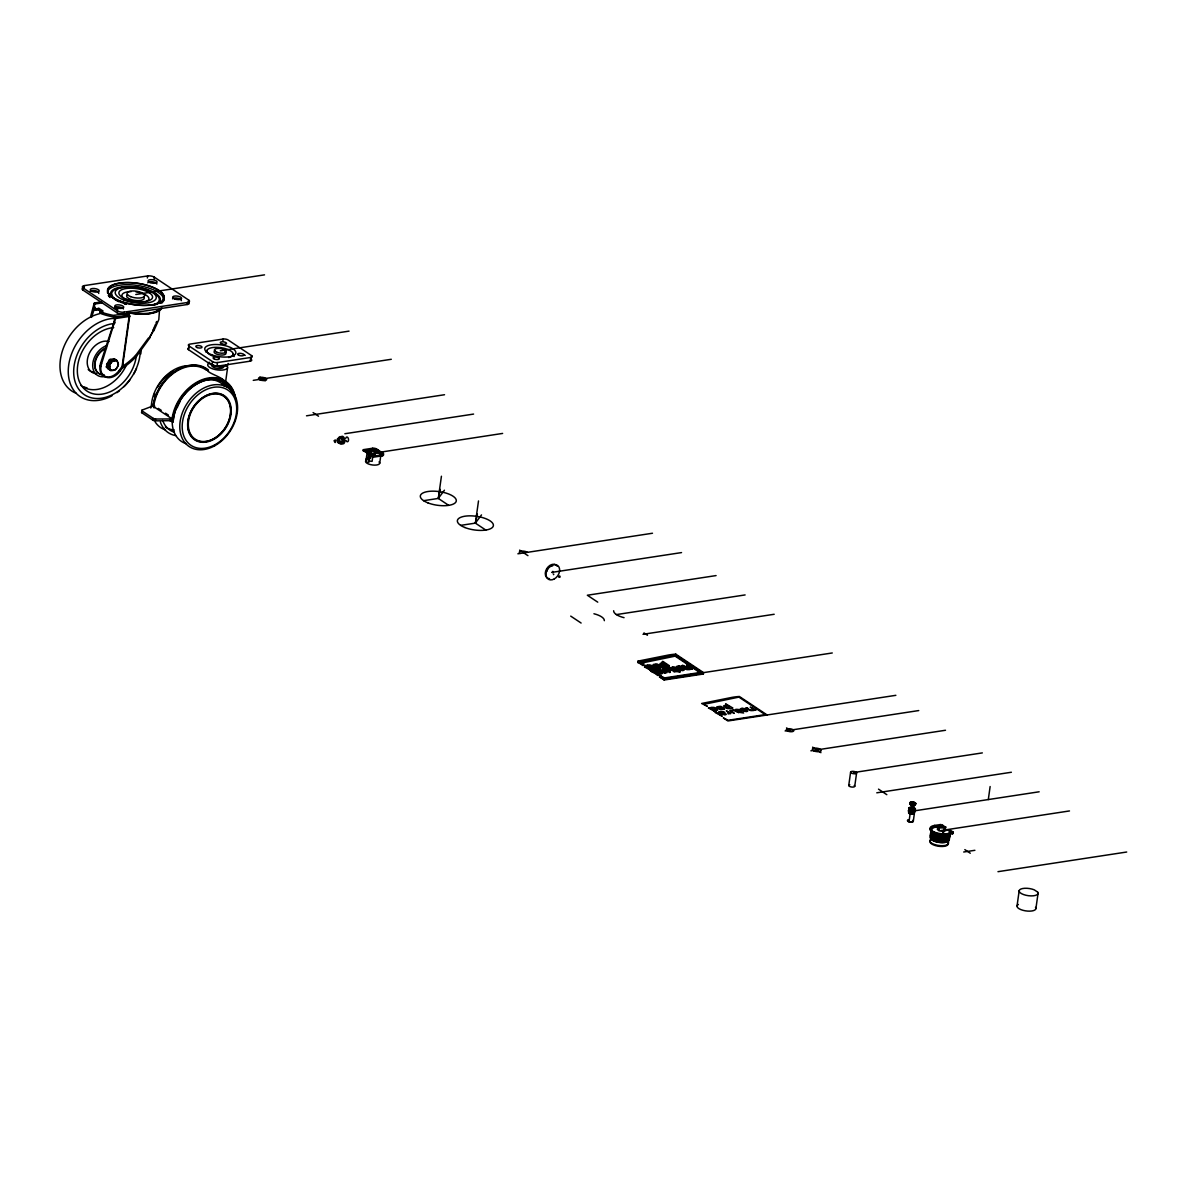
<?xml version="1.0" encoding="UTF-8"?>
<svg xmlns="http://www.w3.org/2000/svg" width="1186" height="1186" viewBox="0 0 1186 1186"><rect width="100%" height="100%" fill="white"/><g stroke="black" fill="none" stroke-linecap="round" stroke-linejoin="round"><path stroke-width="1.5" d="M222.479 382.47L225.147 383.582L224.658 381.24M665.613 672.195C661.328 673.574 670.268 669.052 662.707 668.474L662.514 669.853L665.479 671.884M225.444 383.078L227.579 367.764M939.015 830.808L938.808 828.139L945.761 827.087L944.871 828.258L943.537 827.368A9.681 3.677 8 0 0 931.381 828.688A9.681 3.677 8 0 0 939.534 834.114A9.681 3.677 8 0 0 950.357 831.92L949.022 831.03L953.159 833.55L946.991 834.736A10.867 4.121 8 0 1 931.959 831.935A10.867 4.121 8 0 1 934.538 826.449L934.687 825.397L940.869 824.537L945.761 827.087M944.471 831.697L944.871 828.258M913.472 804.301A3.469 1.987 81.3 0 1 912.953 804.256L913.902 805.279A2.891 1.097 8 0 0 914.777 805.146L913.976 803.826L915.325 803.975A2.891 1.097 8 0 0 914.702 803.574L913.353 803.426A3.484 2.52 -56.3 0 0 914.702 802.507A2.713 1.023 8 0 0 911.782 801.958M222.894 340.664L223.116 339.048A3.617 1.379 8 0 1 228.127 339.982L251.625 355.637L251.106 359.328A3.617 1.379 8 0 1 250.246 361.152L216.994 366.237A3.617 1.379 8 0 1 211.983 365.303L188.47 349.648L188.989 345.956A3.617 1.379 8 0 1 189.864 344.118L223.116 339.048M82.946 290.081L83.228 288.05A4.848 1.838 8 0 1 84.384 285.604L147.642 275.938A4.848 1.838 8 0 1 154.343 277.183L188.648 300.043L188.352 302.074A4.848 1.838 8 0 1 187.21 304.52L123.952 314.186A4.848 1.838 8 0 1 117.251 312.926L82.946 290.081A4.848 1.838 8 0 1 83.761 287.709M84.147 287.264L84.384 285.604M90.581 316.736L93.961 304.12A2.505 1.438 81.3 0 1 94.48 302.89L94.376 303.557A2.224 0.845 8 0 1 94.747 304.268A30.599 11.608 8 0 0 95.295 310.05L98.942 309.961L102.5 312.289M94.747 304.268L94.954 302.756M91.544 317.374L94.346 308.79L94.376 303.557M95.295 310.05L95.503 308.523A30.599 11.608 8 0 1 94.865 302.904L101.403 301.911M96.14 310.272L96.362 308.731L98.883 308.39L102.722 310.762L102.367 312.57L100.054 312.926M98.394 309.917L98.601 308.39M99.164 310.065L99.372 308.538M115.605 318.53L129.615 316.395L122.366 368.045L120.068 371.174A13.906 10.096 -56.3 0 1 105.806 377.118A13.906 10.096 -56.3 0 1 101.581 363.717L115.605 318.53A2.505 1.438 81.3 0 0 115.487 316.884L115.398 317.551A2.224 0.845 8 0 0 113.886 317.018A30.599 11.608 8 0 1 100.113 313.267L100.336 311.384L102.678 311.029M99.965 365.94L100.929 366.533M113.886 317.018L114.093 315.506M114.078 321.94L114.76 317.136L129.348 314.898L122.099 366.459L119.119 370.536A13.906 10.096 -56.3 0 1 104.857 376.481A13.906 10.096 -56.3 0 1 100.632 363.079L114.078 321.94L115.042 322.577M117.251 312.926L117.533 310.895L83.228 288.05M123.952 314.186L124.233 312.14L187.492 302.489A4.848 1.838 8 0 0 188.648 300.043M147.361 277.984L147.642 275.938M154.106 278.843L154.343 277.183M208.484 370.921A38.678 28.079 -56.3 0 0 175.795 370.966A38.678 28.079 -56.3 0 0 153.142 405.864L142.127 410.074L141.86 411.927A2.016 0.771 8 0 0 141.875 412.802L153.142 420.318A2.016 0.771 8 0 0 155.307 420.867L173.26 420.63M141.875 412.802L142.142 410.964A2.016 0.771 8 0 1 142.127 410.074M150.77 408.043L151.022 406.19M153.543 407.613L153.795 405.775A37.878 27.5 -56.3 0 1 174.831 372.33A37.878 27.5 -56.3 0 1 206.364 370.195M154.373 407.776L154.625 405.923M153.142 420.318L153.409 418.465L142.142 410.964M155.307 420.867L155.559 419.029L172.741 418.925A38.678 28.079 -56.3 0 1 202.257 380.543A38.678 28.079 -56.3 0 1 234.62 395.027M170.369 421.089L170.621 419.251M187.21 304.52L187.492 302.489M173.141 420.674L173.393 418.821A37.878 27.5 -56.3 0 1 202.228 381.269A37.878 27.5 -56.3 0 1 233.939 395.309M173.304 420.378L173.541 418.525A37.27 27.056 -56.3 0 1 200.879 381.981A37.27 27.056 -56.3 0 1 232.5 393.455M211.983 365.303L212.502 361.611L188.989 345.956M216.994 366.237L217.512 362.545L250.765 357.46A3.617 1.379 8 0 0 251.625 355.637M250.246 361.152L250.765 357.46M369.395 458.641L366.222 459.13L367.082 453.008L363.212 450.695L363.361 449.657L372.626 448.234A2.861 1.082 8 0 1 376.57 448.975L383.122 453.334L382.974 454.386A2.861 1.082 8 0 1 382.292 455.824L373.027 457.247L369.483 454.875L368.95 460.939L372.107 461.354L373.116 454.194L375.132 453.882L374.05 453.156M366.756 453.067L366.904 452.014L363.361 449.657M368.876 451.718L367.868 458.878L367.2 458.092L370.314 458.508L371.322 451.347L368.194 450.917L368.876 451.718L366.904 452.014M369.217 457.781L370.225 450.621M363.212 450.695L372.478 449.286L372.626 448.234M373.027 457.247L373.175 456.195L369.632 453.838L373.116 454.194M375.339 454.238L375.843 450.65L369.558 451.614L372.285 453.423L502.627 433.424M382.974 454.386L376.436 450.028L376.57 448.975M379.698 463.296L380.988 454.119A7.146 2.713 8 0 0 370.788 450.25A7.146 2.713 8 0 0 369.958 454.89A7.146 2.713 8 0 0 380.988 454.119M382.292 455.824L382.441 454.787A2.861 1.082 8 0 0 383.122 453.334M448.708 505.355L438.301 498.431L441.429 476.238M485.786 530.053L475.378 523.13L478.507 500.937M643.524 665.346L639.951 662.959L640.144 661.58L643.716 663.952L643.524 665.346L637.86 662.514L638.053 661.121L668.533 655.013A44.253 16.797 8 0 1 675.783 654.138L703.565 672.625L703.357 674.019L664.13 680.008L659.52 676.939L659.712 675.546L664.664 677.903L701.623 672.269L701.43 673.648L664.471 679.296L659.52 676.939M642.382 665.524L642.575 664.13L638.053 661.121M651.692 670.787L649.75 669.497L649.958 668.118L651.885 669.393L651.692 670.787L644.561 666.977L644.769 665.583L646.162 665.598A4.27 1.616 8 0 1 647.66 665.153M650.328 666.502A3.84 1.453 8 0 0 647.541 666.576A4.27 1.616 8 0 0 645.97 666.977L645.896 665.42M645.97 666.977L646.162 665.598M650.551 670.965L650.743 669.571L644.769 665.583M654.983 671.291A2.817 1.067 8 0 0 655.576 672.254L658.571 673.93L658.467 675.308L651.351 671.498L651.544 670.105L658.66 673.915L660.913 673.915A7.22 2.743 8 0 0 661.788 673.767L662.87 673.114L661.299 672.818L661.491 671.424L662.648 671.261L661.981 672.373A7.22 2.743 8 0 1 661.106 672.521L655.784 670.861A2.817 1.067 8 0 1 655.191 669.897M658.467 675.308L652.493 671.32L652.685 669.927M657.34 675.471L657.533 674.093L651.544 670.105M661.417 672.922L658.378 673.114L661.017 671.988A2.075 0.786 8 0 0 661.002 671.498L660.81 671.32A3.336 1.26 8 0 0 660.335 671.009L659.149 670.802A11.593 4.403 8 0 0 658.126 671.068L657.578 672.655L656.362 671.75L656.985 671.187A4.121 1.571 8 0 1 657.533 671.098C662.055 671.676 655.917 672.418 661.21 670.609A2.075 0.786 8 0 0 661.195 670.12L661.002 669.942A3.336 1.26 8 0 0 660.528 669.63L657.088 669.26A4.966 1.883 8 0 0 655.057 669.853M660.661 676.761L660.854 675.368M662.87 661.417L669.304 665.687L669.112 667.081L662.678 662.811L662.47 661.477M663.167 663.137L663.389 661.744M662.455 672.64L662.648 671.261M662.233 661.921L664.175 663.211L663.982 664.59A2.535 0.964 8 0 0 661.328 664.412L660.083 664.797A2.609 0.993 8 0 0 659.831 665.124L663.093 667.436A2.683 1.008 8 0 0 664.427 667.644L666.235 667.555A4.433 1.675 8 0 0 667.718 667.081L669.112 667.081M664.101 672.729L666.799 672.729A2.609 0.993 8 0 0 667.021 672.269L663.641 669.69L663.834 668.296L662.707 668.474M664.13 680.008L664.323 678.614L659.712 675.546M664.901 673.248L664.293 671.335M664.471 679.296L664.664 677.903M667.718 667.081L667.911 665.702A4.433 1.675 8 0 1 666.428 666.161L664.279 666.235A2.654 1.008 8 0 1 663.285 666.043L660.024 663.745A2.609 0.993 8 0 1 660.276 663.404L661.521 663.033A2.535 0.964 8 0 1 664.175 663.211M667.955 667.244L667.911 665.702M670.283 672.418L666.235 668.474A2.446 0.934 8 0 1 666.443 668.059L669.808 667.54A2.446 0.934 8 0 1 670.98 667.762L675.294 670.312L675.101 671.691L671.143 669.986A2.268 0.86 8 0 0 669.927 669.497L667.481 669.838A2.268 0.86 8 0 0 667.896 670.475L670.327 672.091M672.047 667.066L677.073 669.586L676.88 670.965L671.854 668.459C672.521 664.13 679.044 669.838 680.067 670.653L679.875 672.032L676.079 671.454M672.492 668.889L672.684 667.496M701.43 673.648L675.145 656.154L675.338 654.761L644.991 661.017A45.765 17.375 8 0 1 640.144 661.58M703.357 674.019L675.59 655.517L675.783 654.138M673.959 671.869L674.167 670.475L671.335 668.593A2.268 0.86 8 0 0 670.12 668.103L670.12 668.103M676.198 671.528L676.153 669.986M677.443 671.335L677.636 669.957L676.391 670.134M679.178 668L677.932 667.021L678.585 666.532A4.121 1.571 8 0 1 679.133 666.443L681.209 666.873L680.556 667.54A11.593 4.403 8 0 0 679.534 667.807L678.985 669.378L677.74 668.415L678.392 667.926A4.121 1.571 8 0 1 678.941 667.822C683.403 668.37 677.428 669.156 682.617 667.333A2.075 0.786 8 0 0 682.602 666.843L682.513 666.754A3.336 1.26 8 0 0 681.935 666.354L678.496 665.983M682.232 665.494L686.516 668.029A2.446 0.934 8 0 0 687.687 668.252L689.659 668.178A4.092 1.557 8 0 0 691.038 667.762L692.431 667.762L692.239 669.141L690.845 669.156A4.092 1.557 8 0 1 689.466 669.571L687.495 669.645A2.446 0.934 8 0 1 686.323 669.423L682.039 666.873L682.232 665.494L687.287 667.659L689.852 667.377L686.62 664.827L686.427 666.206L689.496 668.281M680.141 669.541L682.647 670.016L682.914 668.163L684.055 667.985L683.403 669.112A7.22 2.743 8 0 1 682.513 669.26L677.191 667.599A2.817 1.067 8 0 1 676.598 666.621M676.405 668.014A2.817 1.067 8 0 0 676.998 668.978L682.321 670.639A7.22 2.743 8 0 0 683.21 670.49L684.278 669.942L684.055 667.985M692.239 669.141L687.569 666.028L687.761 664.649L686.62 664.827M690.845 669.156L691.038 667.762M691.097 669.319L691.29 667.94M848.746 785.443L850.614 772.13M854.735 786.318L856.603 772.99A3.024 1.142 8 0 0 852.289 771.36A3.024 1.142 8 0 0 851.933 773.316A3.024 1.142 8 0 0 856.603 772.99M909.099 821.053L910.448 811.446M913.294 803.782L913.946 804.019A2.713 1.023 8 0 1 911.026 803.574A3.484 2.52 -56.3 0 0 912.182 804.108L911.693 803.411A3.484 2.001 81.3 0 1 910.907 802.092A2.713 1.023 8 0 0 910.403 803.159M911.515 804.049L910.107 804.271A2.891 1.097 8 0 0 910.729 804.686L912.182 804.108M910.937 803.53A3.469 2.52 -56.3 0 0 911.56 803.693L913.353 803.426M913.294 821.29L914.391 813.388M938.675 829.385L938.838 828.154A3.617 1.379 8 0 0 937.978 829.992A3.617 1.379 8 0 0 942.989 830.926L949.971 829.874L953.336 832.29L947.14 833.684A10.867 4.121 8 0 1 932.107 830.882A10.867 4.121 8 0 1 934.687 825.397M934.538 826.449L939.949 825.619L940.098 824.567M945.642 828.139L942.588 826.108L942.737 825.071M942.811 832.142L942.989 830.926L943.033 832.542M946.991 834.736L947.14 833.684M932.848 838.546A9.399 3.558 8 0 0 935.413 844.788A9.399 3.558 8 0 0 948.489 843.098L948.459 839.732A8.954 3.395 8 0 1 938.052 842.075A8.954 3.395 8 0 1 931.47 836.53M952.388 833.906L952.536 832.854M952.847 832.943L952.995 831.89M988.309 799.557L990.132 786.54M1017.054 905.867L1019.189 890.612M1035.897 908.624L1038.046 893.369M100.113 313.267L100.202 311.666A30.599 11.608 8 0 0 113.648 315.417L125.079 313.667M949.793 830.912L949.971 829.874M423.595 500.685L438.301 498.431L440.302 489.433M460.672 525.368L475.378 523.13L477.38 514.131M667.659 668.489L669.823 668.059L667.748 668.341A2.268 0.86 8 0 0 668.089 669.097L670.594 670.772M156.626 321.51L155.929 323.289M155.366 324.653L154.758 326.017M154.328 326.951L153.676 328.344M153.231 329.278L152.772 330.212L153.795 330.894L158.805 319.627L159.502 310.183M948.415 843.231L948.148 843.706A9.132 3.469 8 0 1 937.8 846.137A9.132 3.469 8 0 1 930.417 840.726M114.167 358.78L116.925 360.544A10.541 3.232 53.6 0 1 117.874 362.545A10.541 3.232 53.6 0 1 118.407 364.28A5.871 4.255 -56.3 0 1 118.303 365.08A10.541 7.235 -61.1 0 1 117.192 367.393A10.541 7.235 -61.1 0 1 115.665 369.439A5.871 4.255 -56.3 0 1 115.012 369.928A10.541 4.003 8 0 1 113.144 370.373A10.541 4.003 8 0 1 110.876 370.551A5.871 4.255 -56.3 0 1 110.328 370.254L108.134 368.787L106.636 365.066A5.871 4.255 -56.3 0 1 106.74 364.265L109.379 359.907A5.871 4.255 -56.3 0 1 110.046 359.417L114.167 358.78A5.871 4.255 -56.3 0 1 114.731 359.091M150.133 337.461L136.568 356.23A55.179 37.863 -51.4 0 1 122.395 368.12M148.369 338.129L135.56 355.548L136.568 356.23M438.301 498.431L444.424 490.203M475.378 523.13L481.501 514.902M913.917 804.064L913.872 804.108A3.484 2.001 81.3 0 0 914.821 803.989A2.713 1.023 8 0 0 915.325 802.922M931.677 830.141A9.399 3.558 8 0 0 939.001 835.7A9.399 3.558 8 0 0 949.838 833.476L949.26 834.44A8.954 3.395 8 0 1 938.793 836.827A8.954 3.395 8 0 1 932.211 831.297M949.26 834.44L950.016 835.033L949.067 835.759A8.954 3.395 8 0 1 937.993 838.013A8.954 3.395 8 0 1 932.611 832.246M949.067 835.759L949.823 836.338L948.889 837.064A8.954 3.395 8 0 1 937.503 839.258A8.954 3.395 8 0 1 932.789 833.402M948.889 837.064L949.645 837.657L948.696 838.369A8.954 3.395 8 0 1 937.933 840.711A8.954 3.395 8 0 1 931.929 835.033M948.696 838.369L949.452 838.962L948.518 839.688M911.693 803.411L910.655 803.115A2.891 1.097 8 0 1 911.53 802.981L912.523 803.634M676.198 669.734L677.073 669.586M733.971 713.409L729.82 710.829A2.446 0.934 8 0 1 730.027 710.399L733.393 709.88A2.446 0.934 8 0 1 734.564 710.103L738.878 712.653L734.92 710.948A2.268 0.86 8 0 0 733.704 710.458L731.258 710.799A2.268 0.86 8 0 0 731.673 711.437L734.104 713.053M725.773 703.891L732.889 708.027L731.495 708.042A4.433 1.675 8 0 1 730.013 708.516L727.863 708.576A2.654 1.008 8 0 1 726.87 708.398L723.608 706.085A2.609 0.993 8 0 1 723.86 705.744L725.106 705.374A2.535 0.964 8 0 1 727.759 705.551L725.773 704.232M913.68 804.523L912.909 804.612M721.651 713.438L721.711 713.423A11.593 4.403 8 0 1 722.734 713.157L723.43 712.534L721.31 712.06A4.121 1.571 8 0 0 720.762 712.149L720.095 712.638L721.355 713.616M743.059 710.162L743.118 710.147A11.593 4.403 8 0 1 744.141 709.88L744.793 709.213L742.718 708.783A4.121 1.571 8 0 0 742.169 708.872L741.517 709.376L742.762 710.34M659.194 672.091L661.491 671.424M680.23 669.512L682.914 668.163M676.109 671.083L676.88 670.965M739.886 712.045L740.657 711.926L735.631 709.421L738.196 709.406L743.652 712.994L739.856 712.415M682.662 665.42L683.877 665.642M671.854 668.459L674.419 668.444L679.875 672.032M135.797 294.499L264.522 274.856M95.013 303.987L102.307 302.875M220.314 350.789L349.04 331.131M253.27 380.35L391.291 359.284M306.507 415.812L444.528 394.73M344.859 433.735L473.585 414.077M378.482 450.25L372.982 450.191L374.079 450.917M373.175 456.195L382.441 454.787M517.882 553.788L652.493 533.24M552.824 572.23L681.535 552.587M716.077 575.581L587.352 595.239L597.744 602.162M616.409 614.585L745.119 594.927M643.005 634.302L774.176 614.274M644.561 666.977L645.703 666.799M668.163 665.865L669.304 665.687M650.743 669.571L651.885 669.393M651.351 671.498L652.493 671.32M662.514 669.853L663.641 669.69M682.039 666.873L687.257 669.082L689.674 668.504M686.427 666.206L687.569 666.028M665.094 671.869L666.992 671.335A2.609 0.993 8 0 0 667.214 670.876L663.834 668.296M674.167 670.475L675.294 670.312M682.78 669.601L683.862 669.378M657.533 674.093L658.66 673.915M664.323 678.614L832.275 652.967M895.86 695.322L727.907 720.969L723.297 717.901L728.248 720.258L765.207 714.609L738.922 697.116L708.576 703.372A45.765 17.375 8 0 1 703.728 703.921L707.301 706.307L701.638 703.476L732.118 697.353A44.253 16.797 8 0 1 739.367 696.478L767.149 714.98M785.117 730.961L918.75 710.562M810.883 750.812L945.494 730.265M853.609 772.56L982.334 752.902M876.78 792.811L1011.376 772.249M911.382 807.458C908.076 808.481 916.407 809.401 912.746 807.592A3.454 1.305 8 0 1 914.969 809.86A3.454 1.305 8 0 1 909.262 809.237A3.454 1.305 8 0 1 911.337 807.444L911.485 807.444M914.065 810.898L1039.158 791.788M940.765 830.6L1069.49 810.942M963.699 852.008L974.892 850.303M997.975 871.68L1126.7 852.022M642.575 664.13L643.716 663.952M742.08 708.338L745.52 708.709A3.336 1.26 8 0 1 746.009 709.02L746.187 709.198A2.075 0.786 8 0 1 746.202 709.673C738.567 712.312 750.931 709.777 746.987 711.452A7.22 2.743 8 0 1 746.098 711.6L740.776 709.94A2.817 1.067 8 0 1 740.183 708.976A4.966 1.883 8 0 1 742.139 708.383M96.318 308.745L95.369 310.124L95.532 308.538M172.711 418.925L172.029 418.836A39.286 28.523 -56.3 0 1 204.437 378.912A39.286 28.523 -56.3 0 1 235.718 399.593M939.949 825.619L942.588 826.108M657.192 670.609L659.905 670.401L657.726 669.705A4.121 1.571 8 0 0 657.177 669.808L656.51 670.298L657.77 671.261M675.145 656.154L644.799 662.411A45.765 17.375 8 0 1 639.951 662.959M637.86 662.514L668.341 656.392A44.253 16.797 8 0 1 675.59 655.517M680.512 668.8L682.424 668.726A2.075 0.786 8 0 0 682.41 668.237L682.217 668.059A3.336 1.26 8 0 0 681.742 667.748L678.6 667.333A5.159 1.957 8 0 0 676.272 667.97M913.012 804.256L914.124 805.739L910.937 805.161L913.828 805.991L911.041 805.531L911.352 804.39L913.857 804.864L912.123 804.464M747.417 707.953L745.816 707.834L750.101 710.384A2.446 0.934 8 0 0 751.272 710.607L753.243 710.533A4.092 1.557 8 0 0 754.622 710.117L756.016 710.103L750.204 707.167C757.913 709.895 749.27 711.585 747.462 707.983M171.94 418.777L152.994 406.175A39.286 28.523 -56.3 0 1 175.276 371.188A39.286 28.523 -56.3 0 1 208.173 369.795C204.437 371.841 220.537 376.629 223.235 379.816M678.481 670.52L679.593 670.727L677.636 669.957M243.767 354.436L245.235 355.415M375.843 450.65L378.571 452.474M376.807 452.741L379.92 453.156L379.253 452.37M259.838 377.118L265.293 380.75M313.089 412.58L318.53 416.212M519.616 550.126L527.933 555.656M643.968 632.939L647.437 635.251M786.555 727.907L790.024 730.22M878.5 789.135L886.817 794.679M675.338 654.761L701.623 672.269M812.618 747.15L820.934 752.68M964.826 849.606L970.281 853.238M675.101 671.691L670.787 669.141A2.446 0.934 8 0 0 669.616 668.934L666.25 669.438A2.446 0.934 8 0 0 666.043 669.868L669.586 672.536M570.718 616.112L581.11 623.035M93.383 308.167L94.346 308.79M110.046 359.417L112.24 360.87A10.541 4.003 8 0 0 114.508 360.692A10.541 4.003 8 0 0 116.361 360.248A5.871 4.255 -56.3 0 1 116.925 360.544M109.379 359.907L111.573 361.359A5.871 4.255 -56.3 0 1 112.24 360.87M119.119 370.536L120.068 371.174M106.74 364.265L108.934 365.733A5.871 4.255 -56.3 0 0 108.83 366.518A10.541 3.232 53.6 0 1 109.779 368.52A10.541 3.232 53.6 0 1 110.313 370.254M106.636 365.066L108.83 366.518M100.632 363.079L101.581 363.717M110.876 370.566L108.682 369.098A5.871 4.255 -56.3 0 1 108.134 368.787M158.316 408.384L161.207 410.297M165.521 413.188L168.412 415.1M716.552 708.605L717.649 709.91A2.624 0.993 8 0 1 717.397 710.251L716.151 710.622A2.535 0.964 8 0 1 713.542 710.458L715.469 711.748L708.353 707.938L709.747 707.938A4.27 1.616 8 0 1 711.244 707.493M652.967 666.265L654.079 667.436A2.624 0.993 8 0 1 653.812 667.896L652.567 668.281A2.535 0.964 8 0 1 649.958 668.118M652.774 667.644L653.871 668.948A2.624 0.993 8 0 1 653.619 669.289L652.374 669.675A2.535 0.964 8 0 1 651.633 669.749M337.877 441.37C340.53 444.246 338.603 436.374 337.714 440.658M943.582 830.23L943.834 830.926A8.954 3.395 8 0 0 943.255 830.763M126.754 313.697A2.935 2.698 24.8 0 1 129.926 316.38M135.515 355.489A50.464 34.631 -51.4 0 1 122.114 366.548M153.172 330.761A67.839 39.271 -54.5 0 1 149.54 337.209M153.528 330.375A64 38.738 -54.1 0 1 149.036 338.425M129.348 314.898A25.025 9.503 8 0 1 127.51 314.512M160.332 308.375A26.7 10.125 8 0 1 132.017 312.704M118.185 308.879A26.7 10.125 8 0 1 115.398 307.559M109.438 296.678A26.7 10.125 8 0 1 111.736 294.958M159.68 302.549A26.7 10.125 8 0 1 160.229 303.305M109.735 366.207A2.832 2.061 -56.3 0 1 109.423 365.866M108.563 365.362A2.832 2.061 -56.3 0 1 108.208 364.651M108.193 363.553A2.832 2.061 -56.3 0 1 110.328 360.84M156.73 311.088A25.025 9.503 8 0 1 126.798 312.392M118.719 301.659A25.054 9.503 8 0 1 117.177 287.916A25.054 9.503 8 0 1 152.282 291.534A25.054 9.503 8 0 1 153.824 305.276M126.19 304.372A25.054 9.503 8 0 1 124.56 303.898M126.546 304.15A24.046 9.117 8 0 1 114.879 289.592A24.046 9.117 8 0 1 150.296 291.267A24.046 9.117 8 0 1 151.882 305.351M136.005 291.919A13.624 5.174 8 0 1 147.894 296.544A13.624 5.174 8 0 1 145.448 301.748M132.906 301.867A13.624 5.174 8 0 1 121.965 295.788A13.624 5.174 8 0 1 131.157 291.593M143.966 297.212A8.895 3.38 8 0 1 134.567 300.34A8.895 3.38 8 0 1 127.51 294.602M163.194 298.012A28.627 10.867 8 0 1 163.831 300.71M161.904 308.034A27.96 10.615 8 0 1 129.763 312.793M117.295 309.116A27.96 10.615 8 0 1 115.798 308.449M108.934 295.729A27.96 10.615 8 0 1 110.669 294.573M159.428 301.022A27.96 10.615 8 0 1 160.97 302.652M103.567 374.909A14.914 10.822 -56.3 0 1 95.058 363.45A14.914 10.822 -56.3 0 1 106.503 348.165M104.012 374.643A14.929 10.837 -56.3 0 1 94.613 363.702A14.929 10.837 -56.3 0 1 106.058 347.913M113.678 358.75A5.619 4.077 -56.3 0 1 114.064 359.195M108.786 368.283A5.619 4.077 -56.3 0 1 106.073 366.726M87.038 387.822A34.868 25.321 -56.3 0 1 83.42 386.74M93.16 372.152A17.716 12.853 -56.3 0 1 88.209 369.528M136.257 356.497A36.158 26.255 -56.3 0 1 101.625 394.197A36.158 26.255 -56.3 0 1 77.95 363.865A36.158 26.255 -56.3 0 1 113.708 327.618M127.006 363.717A34.868 25.321 -56.3 0 1 80.915 385.406M96.392 373.798A17.716 12.853 -56.3 0 1 88.653 354.911A17.716 12.853 -56.3 0 1 108.979 341.538M105.613 376.466A17.241 12.527 -56.3 0 1 92.686 364.71A17.241 12.527 -56.3 0 1 106.977 345.541M140.274 350.463A40.606 29.487 -56.3 0 1 104.22 397.695A40.606 29.487 -56.3 0 1 74.081 366A40.606 29.487 -56.3 0 1 114.642 323.496M141.104 351.086A44.505 32.304 -56.3 0 1 140.778 353.991M136.509 368.579A44.505 32.304 -56.3 0 1 133.633 374.198M130.163 379.52A44.505 32.304 -56.3 0 1 124.011 386.695M119.401 390.817A44.505 32.304 -56.3 0 1 116.984 392.64M111.973 395.768A44.505 32.304 -56.3 0 1 68.299 369.32A44.505 32.304 -56.3 0 1 115.546 318.352M76.275 393.352A44.505 32.304 -56.3 0 1 61.998 352.227A44.505 32.304 -56.3 0 1 99.491 313.727M109.705 366.756A3.336 2.416 -56.3 0 1 108.786 365.925M108.519 364.991A3.336 2.416 -56.3 0 1 108.519 364.339M109.29 362.367A3.336 2.416 -56.3 0 1 109.749 361.804M110.669 361.107A3.336 2.416 -56.3 0 1 112.774 360.87M109.735 367.186A3.677 2.668 -56.3 0 1 108.993 362.812A3.677 2.668 -56.3 0 1 113.293 360.781M111.573 361.359A10.541 7.235 -61.1 0 1 110.461 363.687A10.541 7.235 -61.1 0 1 108.934 365.718M124.233 312.14A4.848 1.838 8 0 1 117.533 310.895M114.553 307.841A4.536 1.72 8 0 1 119.06 306.937A4.536 1.72 8 0 1 123.448 308.968M98.794 293.313A4.536 1.72 8 0 1 98.646 293.476M90.269 291.193A4.536 1.72 8 0 1 94.539 290.6A4.536 1.72 8 0 1 98.705 292.26M147.82 282.831A4.536 1.72 8 0 1 152.52 281.779A4.536 1.72 8 0 1 156.819 284.077M172.519 298.842A4.536 1.72 8 0 1 177.841 298.249A4.536 1.72 8 0 1 181.295 300.666M107.526 293.061A28.316 10.748 8 0 1 140.333 285.93A28.316 10.748 8 0 1 161.696 303.156M110.09 297.508A28.316 10.748 8 0 1 108.297 295.314M208.173 379.594A35.254 25.603 -56.3 0 1 224.495 386.236M186.365 443.801A35.254 25.603 -56.3 0 1 172.192 422.32M177.144 407.865A32.23 23.409 -56.3 0 1 179.812 402.143M172.963 421.845A24.18 17.553 -56.3 0 1 169.746 420.333M173.052 422.394A24.18 17.553 -56.3 0 1 171.762 421.089M174.342 432.238A32.23 23.409 -56.3 0 1 162.719 420.422M174.238 429.925A32.23 23.409 -56.3 0 1 165.314 427.049M175.587 435.573A35.254 25.603 -56.3 0 1 160.362 422.023M165.491 429.895A35.254 25.603 -56.3 0 1 155.203 422.008M151.378 405.508A35.254 25.603 -56.3 0 1 189.879 365.703M153.78 396.257A33.238 24.135 -56.3 0 1 154.758 393.322M157.516 387.422A33.238 24.135 -56.3 0 1 173.541 370.951M219.825 379.891A37.27 27.056 -56.3 0 1 226.837 386.903M224.436 381.151A16.219 4.447 19.5 0 0 223.413 380.128A15.285 4.359 18.3 0 0 223.161 379.802M225.814 364.873A10.066 3.825 8 0 1 224.347 369.78A10.066 3.825 8 0 1 211.093 368.223A10.066 3.825 8 0 1 209.403 362.96M155.559 419.029A2.016 0.771 8 0 1 153.409 418.465M223.176 365.881A6.049 2.298 8 0 1 217.927 368.461A6.049 2.298 8 0 1 211.953 364.725M223.294 365.94A6.049 2.298 8 0 1 217.972 366.593A6.049 2.298 8 0 1 212.576 364.68M228.112 363.42A9.666 3.662 8 0 1 219.944 366.607A9.666 3.662 8 0 1 209.136 362.16M205.623 351.842A14.499 5.5 8 0 1 207.031 350.404M232.841 353.724A14.499 5.5 8 0 1 234.131 356.571M217.512 362.531A3.617 1.379 8 0 1 212.502 361.611M188.47 349.648A3.617 1.379 8 0 1 189.078 347.854M224.614 351.693A6.034 2.298 8 0 1 224.213 354.792A6.034 2.298 8 0 1 216.015 353.858A6.034 2.298 8 0 1 215.378 350.626M213.984 356.423A13.283 5.04 8 0 1 209.24 348.432A13.283 5.04 8 0 1 228.898 349.929A13.283 5.04 8 0 1 228.587 357.535M219.173 357.609A13.283 5.04 8 0 1 217.824 357.386M340.486 438.301A3.81 2.194 81.3 0 1 343.436 436.833A3.81 2.194 81.3 0 1 344.652 442.23A3.81 2.194 81.3 0 1 341.553 443.03M338.366 439.576A3.81 2.194 81.3 0 1 341.39 437.115A3.81 2.194 81.3 0 1 342.339 443.238A3.81 2.194 81.3 0 1 338.707 441.815M345.808 438.271A2.387 1.364 81.3 0 1 347.824 437.545A2.387 1.364 81.3 0 1 348.21 441.192A2.387 1.364 81.3 0 1 346.045 440.495M337.165 440.643A2.387 1.364 81.3 0 1 338.811 438.479A2.387 1.364 81.3 0 1 339.73 442.259A2.387 1.364 81.3 0 1 337.447 441.815M341.879 437.886A2.387 1.364 81.3 0 1 343.955 439.739A2.387 1.364 81.3 0 1 342.71 442.422M342.191 442.156A2.387 1.364 81.3 0 1 341.835 441.755M339.211 439.665A2.387 1.364 81.3 0 1 341.079 438.331A2.387 1.364 81.3 0 1 341.776 441.993A2.387 1.364 81.3 0 1 339.596 441.711M379.06 461.888A7.146 2.713 8 0 1 376.54 465.016A7.146 2.713 8 0 1 367.378 463.474A7.146 2.713 8 0 1 367.097 459.886M372.478 449.286A2.861 1.082 8 0 1 376.436 450.028M369.113 461.013A2.357 1.868 65.9 0 1 368.179 462.258A2.357 1.601 89.4 0 1 366.207 460.983M366.044 461.191A2.357 1.171 -88.6 0 1 366.059 458.952M372.775 454.757A4.774 2.728 81.3 0 1 374.257 454.282M369.409 461.725A2.387 1.364 81.3 0 1 368.638 458.33A2.387 1.364 81.3 0 1 370.595 457.84M950.045 831.994A9.399 3.558 8 0 1 939.653 834.292A9.399 3.558 8 0 1 931.647 828.97A9.399 3.558 8 0 1 943.774 827.813M950.194 833.728A9.77 3.706 8 0 1 938.215 835.685A9.77 3.706 8 0 1 931.677 829.74M950.016 835.033A9.77 3.706 8 0 1 938.022 837.005A9.77 3.706 8 0 1 931.484 831.06M949.823 836.338A9.77 3.706 8 0 1 937.177 838.161A9.77 3.706 8 0 1 931.959 831.979M949.645 837.657A9.77 3.706 8 0 1 936.332 839.303A9.77 3.706 8 0 1 932.596 832.957M949.452 838.962A9.77 3.706 8 0 1 935.843 840.518A9.77 3.706 8 0 1 932.878 834.129M948.919 840.029A9.399 3.558 8 0 1 937.414 842.119A9.399 3.558 8 0 1 931.277 836.278M947.822 838.635A3.439 1.972 81.3 0 1 947.747 839.08M912.568 803.278A3.469 1.987 81.3 0 1 912.138 802.685M914.673 803.456A3.469 2.52 -56.3 0 1 913.976 803.826M912.568 807.814A2.12 0.801 8 0 1 913.857 809.208A2.12 0.801 8 0 1 910.403 808.822A2.12 0.801 8 0 1 911.5 807.696M912.568 807.414A3.158 1.201 8 0 1 914.747 809.504A3.158 1.201 8 0 1 909.543 808.941A3.158 1.201 8 0 1 911.426 807.295M913.843 810.483A3.454 1.305 8 0 1 914.391 812.395A3.454 1.305 8 0 1 909.588 812.039A3.454 1.305 8 0 1 909.039 810.112M913.769 810.75A2.861 1.082 8 0 1 913.917 812.202A2.861 1.082 8 0 1 910.255 812.01A2.861 1.082 8 0 1 909.113 810.512M912.642 812.425A2.357 0.904 8 0 1 913.264 813.863A2.357 0.904 8 0 1 909.677 813.433A2.357 0.904 8 0 1 910.24 812.143M913.813 811.624A2.357 0.904 8 0 1 912.731 812.632A2.357 0.904 8 0 1 909.677 811.95A2.357 0.904 8 0 1 910.225 810.824M912.627 820.415A2.95 1.127 8 0 1 912.271 821.957A2.95 1.127 8 0 1 908.179 821.364A2.95 1.127 8 0 1 908.343 819.808M912.553 812.143A2.95 1.127 8 0 1 913.798 814.026A2.95 1.127 8 0 1 909.143 813.477A2.95 1.127 8 0 1 910.314 811.876M912.612 821.008A2.609 0.993 8 0 1 911.5 822.209A2.609 0.993 8 0 1 908.016 821.364A2.609 0.993 8 0 1 909.143 820.149M854.187 785.503A3.024 1.142 8 0 1 853.549 787.015A3.024 1.142 8 0 1 849.398 786.318A3.024 1.142 8 0 1 849.799 784.761M1035.497 907.349A9.532 3.617 8 0 1 1025.297 910.818A9.532 3.617 8 0 1 1018.374 904.473M652.849 666.28A5.189 1.972 8 0 0 650.432 665.094A3.84 1.453 8 0 0 647.734 665.183M676.48 666.591A4.966 1.883 8 0 1 678.555 666.043M650.388 666.532A5.189 1.972 8 0 1 652.656 667.659M650.58 669.675A2.535 0.964 8 0 1 649.75 669.497M654.865 671.246A5.144 1.957 8 0 1 657.252 670.668M657.696 672.358A11.015 4.181 8 0 1 658.897 672.047M679.118 669.082A11.03 4.181 8 0 1 680.319 668.771M624.058 617.669A15.136 5.737 8 0 1 613.651 610.746M593.934 613.755A15.136 5.737 8 0 1 604.326 620.678M718.642 712.208A4.966 1.883 8 0 1 720.732 711.659L724.112 711.971A3.336 1.26 8 0 1 724.587 712.282L724.765 712.46A2.075 0.786 8 0 1 724.794 712.949C717.233 715.662 729.405 712.994 725.565 714.728A7.22 2.743 8 0 1 724.69 714.876L719.368 713.201A2.817 1.067 8 0 1 718.775 712.237M716.433 708.62A5.189 1.972 8 0 0 714.016 707.449A3.84 1.453 8 0 0 711.318 707.538M549.548 578.709A7.828 5.678 -56.3 0 1 546.746 568.657A7.828 5.678 -56.3 0 1 557.242 566.211M553.803 574.232A5.619 4.092 -56.3 0 1 553.402 574.647M546.524 571.785A5.619 4.092 -56.3 0 1 552.632 565.885M520.091 553.447A4.536 1.72 8 0 1 521.173 551.164A4.536 1.72 8 0 1 527.444 552.335M552.113 572.408C553.877 574.409 553.402 569.369 552.113 572.349M558.902 576.945C560.948 578.694 559.911 574.068 558.917 576.811M729.39 713.082L727.878 713.675L730.576 713.69A2.609 0.993 8 0 0 730.798 713.231L726.292 710.814L729.39 713.082M334.289 440.792C335.49 446.01 336.691 437.397 334.289 440.792M647.245 667.466C652.211 672.595 653.605 665.198 647.245 667.466M647.452 666.072C652.493 671.098 653.664 663.997 647.526 665.939M711.037 708.413C716.003 713.557 717.426 706.159 711.037 708.413M910.166 803.426L910.107 803.871A2.95 1.127 8 0 1 910.67 802.685L910.729 802.225A2.95 1.127 8 0 0 910.166 803.426M910.789 803.826L910.729 804.286A2.95 1.127 8 0 0 913.991 804.894L914.065 804.434A2.95 1.127 8 0 1 910.789 803.826M911.604 802.092L911.545 802.551A2.95 1.127 8 0 1 914.821 803.159L914.88 802.7A2.95 1.127 8 0 0 911.604 802.092M914.94 804.301L914.866 804.76A2.95 1.127 8 0 0 915.429 803.574L915.503 803.115A2.95 1.127 8 0 1 914.94 804.301M643.968 633.695L646.948 634.125L643.968 633.695M661.447 663.878C665.998 668.978 668.178 661.862 661.447 663.878M661.254 665.272C665.776 670.357 667.926 663.241 661.254 665.272M725.031 706.233C729.553 711.318 731.703 704.202 725.031 706.233M659.668 666.28C658.571 667.718 653.59 666.161 655.013 664.649A2.935 1.112 8 0 1 655.858 664.516L659.668 666.28M659.475 667.659C658.393 669.112 653.338 667.54 654.82 666.028A2.935 1.112 8 0 1 655.665 665.895L659.475 667.659M723.252 708.62C722.185 710.073 717.115 708.502 718.597 706.989A2.935 1.112 8 0 1 719.442 706.856L723.252 708.62M660.735 666.843L657.652 667.318A2.757 1.038 8 0 1 656.318 667.095L653.071 664.931A2.787 1.053 8 0 1 653.397 664.457L656.481 663.982A2.698 1.023 8 0 1 657.489 664.13L661.047 666.369A2.757 1.038 8 0 1 660.735 666.843M660.543 668.237L657.459 668.696A2.757 1.038 8 0 1 656.11 668.489L652.908 666.458A2.787 1.053 8 0 1 653.204 665.85L656.288 665.376A2.698 1.023 8 0 1 657.281 665.524L660.854 667.762A2.757 1.038 8 0 1 660.543 668.237M724.32 709.184L721.236 709.658A2.757 1.038 8 0 1 719.902 709.436L716.685 707.419A2.787 1.053 8 0 1 716.981 706.812L720.065 706.337A2.698 1.023 8 0 1 721.073 706.471L724.631 708.724A2.757 1.038 8 0 1 724.32 709.184M716.27 712.282L715.128 712.445L722.244 716.27L716.27 712.282M1037.646 892.094L1034.236 889.826A9.532 3.617 8 0 0 1019.649 889.826A9.532 3.617 8 0 0 1028.47 895.712A9.532 3.617 8 0 0 1037.646 892.094M120.246 301.125A28.316 10.748 8 0 0 163.876 298.086A28.316 10.748 8 0 0 123.477 282.787A28.316 10.748 8 0 0 120.246 301.125M124.085 300.147A20.711 7.857 8 0 0 156.196 298.101A20.711 7.857 8 0 0 126.887 286.804A20.711 7.857 8 0 0 124.085 300.147M126.176 299.228A16.989 6.449 8 0 0 152.52 297.538A16.989 6.449 8 0 0 128.473 288.272A16.989 6.449 8 0 0 126.176 299.228M130.653 296.648A8.895 3.38 8 0 0 144.573 295.892A8.895 3.38 8 0 0 132.165 290.97A8.895 3.38 8 0 0 130.653 296.648M119.312 300.918A28.642 10.867 8 0 0 164.142 298.472A28.642 10.867 8 0 0 124.159 282.609A28.642 10.867 8 0 0 119.312 300.918M114.864 369.721A5.278 3.84 -56.3 0 0 116.925 361.27A5.278 3.84 -56.3 0 0 109.646 365.599A5.278 3.84 -56.3 0 0 114.864 369.721M116.762 307.767A4.536 1.72 8 0 0 123.759 307.278A4.536 1.72 8 0 0 117.281 304.832A4.536 1.72 8 0 0 116.762 307.767M92.226 291.43A4.536 1.72 8 0 0 99.239 290.941A4.536 1.72 8 0 0 92.745 288.494A4.536 1.72 8 0 0 92.226 291.43M150.073 282.594A4.536 1.72 8 0 0 157.101 282.12A4.536 1.72 8 0 0 150.637 279.659A4.536 1.72 8 0 0 150.073 282.594M174.609 298.931A4.536 1.72 8 0 0 181.621 298.457A4.536 1.72 8 0 0 175.172 295.996A4.536 1.72 8 0 0 174.609 298.931M213.791 438.642A25.781 18.724 -56.3 0 0 225.177 397.369A25.781 18.724 -56.3 0 0 189.345 417.146A25.781 18.724 -56.3 0 0 213.791 438.642M213.717 438.864A26.181 19.02 -56.3 0 0 225.266 396.954A26.181 19.02 -56.3 0 0 188.87 417.027A26.181 19.02 -56.3 0 0 213.717 438.864M213.94 439.294A26.596 19.302 -56.3 0 0 225.666 396.732A26.596 19.302 -56.3 0 0 188.707 417.131A26.596 19.302 -56.3 0 0 213.94 439.294M215.051 444.691A33.238 24.135 -56.3 0 0 229.728 391.484A33.238 24.135 -56.3 0 0 183.533 416.983A33.238 24.135 -56.3 0 0 215.051 444.691M214.636 445.817A35.254 25.603 -56.3 0 0 230.203 389.393A35.254 25.603 -56.3 0 0 181.206 416.419A35.254 25.603 -56.3 0 0 214.636 445.817M216.979 352.316A6.034 2.298 8 0 0 226.289 351.664A6.034 2.298 8 0 0 217.675 348.402A6.034 2.298 8 0 0 216.979 352.316M211.642 354.747A15.7 5.96 8 0 0 235.851 353.057A15.7 5.96 8 0 0 213.436 344.577A15.7 5.96 8 0 0 211.642 354.747M238.979 355.355A3.143 1.186 8 0 0 243.856 355.044A3.143 1.186 8 0 0 239.409 353.339A3.143 1.186 8 0 0 238.979 355.355M214.458 359.091A3.143 1.186 8 0 0 219.336 358.795A3.143 1.186 8 0 0 214.903 357.075A3.143 1.186 8 0 0 214.458 359.091M197.128 347.557A3.143 1.186 8 0 0 202.005 347.246A3.143 1.186 8 0 0 197.573 345.541A3.143 1.186 8 0 0 197.128 347.557M221.649 343.821A3.143 1.186 8 0 0 226.526 343.51A3.143 1.186 8 0 0 222.093 341.79A3.143 1.186 8 0 0 221.649 343.821M260.164 379.935A4.166 1.586 8 0 0 266.687 379.579A4.166 1.586 8 0 0 260.861 377.281A4.166 1.586 8 0 0 260.164 379.935M427.805 502.82A18.161 6.894 8 0 0 456.225 501.263A18.161 6.894 8 0 0 430.889 491.212A18.161 6.894 8 0 0 427.805 502.82M464.882 527.518A18.161 6.894 8 0 0 493.317 525.961A18.161 6.894 8 0 0 467.966 515.895A18.161 6.894 8 0 0 464.882 527.518M911.293 805.413A2.224 0.845 8 0 0 914.791 805.25A2.224 0.845 8 0 0 911.737 804.019A2.224 0.845 8 0 0 911.293 805.413M814.145 751.005A4.536 1.72 8 0 0 821.246 750.619A4.536 1.72 8 0 0 814.915 748.114A4.536 1.72 8 0 0 814.145 751.005M787.934 731.169A3.78 1.438 8 0 0 793.775 730.754A3.78 1.438 8 0 0 788.364 728.708A3.78 1.438 8 0 0 787.934 731.169M554.233 578.99A8.317 6.049 -56.3 0 0 557.894 565.663A8.317 6.049 -56.3 0 0 546.331 572.052A8.317 6.049 -56.3 0 0 554.233 578.99"/></g></svg>
